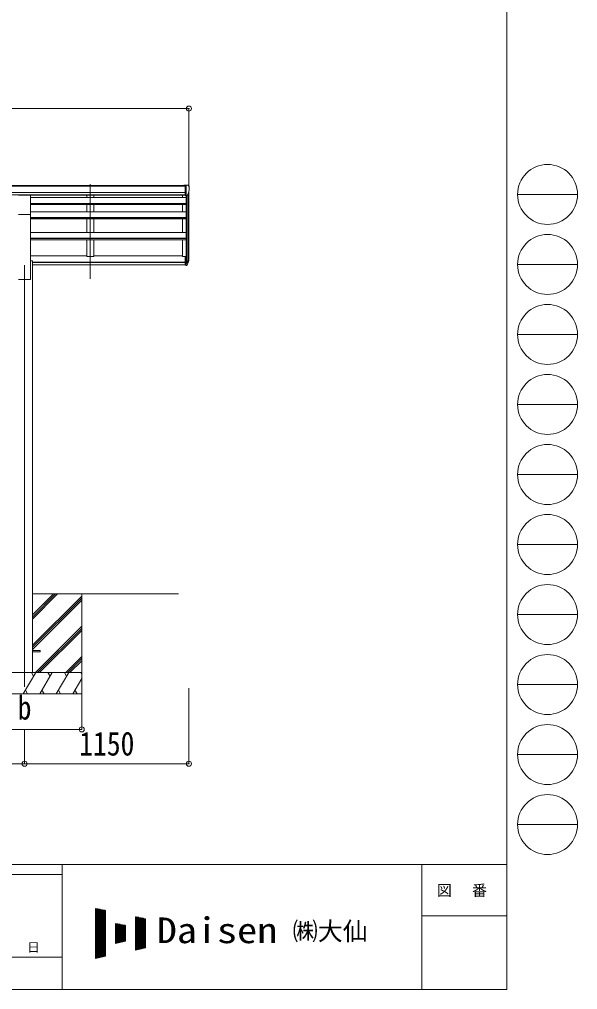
# Model space of a CAD drawing. Units: millimetres at full size, sheet at 1:35; details may follow other scales. Extents: x -9783 to 33754, y -10064 to 6752.
# Drawn here: x 5986 to 9892, y -6828 to -38 of the extents above; entities that cross this region are included whole.
import ezdxf
from ezdxf.enums import TextEntityAlignment as Align

# ---------------------------------------------------------------- set-up
doc = ezdxf.new("R2010")
doc.units = ezdxf.units.MM
doc.header["$LTSCALE"] = 35
doc.header["$PDMODE"] = 32
doc.header["$PDSIZE"] = 35
for name, color, linetype, lineweight in [('0-0_0', 7, 'Continuous', 9), ('0-1_本体', 4, 'Continuous', 9), ('0-2_部品', 7, 'Continuous', 9), ('0-8_PARTS2', 2, 'Continuous', 9), ('0-A_寸法', 6, 'Continuous', 9), ('F-0_240', 7, 'Continuous', 9)]:
    doc.layers.add(name, color=color, linetype=linetype, lineweight=lineweight)
doc.styles.add('ＭＳ ゴシック', font='')
doc.styles.get('ＭＳ ゴシック').set_extended_font_data('MS Gothic')

msp = doc.modelspace()

# ---------------------------------------------------------------- linework, layer by layer
at = {"layer": '0-0_0'}
for p, q in [((6077.2, -4058.87), (7098.2, -4058.87)), ((6077.2, -4234.7), (6253.04, -4058.87)), ((6077.2, -4220.56), (6238.89, -4058.87)), ((6077.2, -4206.42), (6224.75, -4058.87)), ((6077.2, -4418.55), (6422.2, -4073.55)), ((6422.2, -4058.87), (6422.2, -4758.87)), ((6077.2, -4432.69), (6422.2, -4087.69)), ((6077.2, -4446.83), (6422.2, -4101.83)), ((6099.01, -4608.87), (6422.2, -4285.68)), ((6113.15, -4608.87), (6422.2, -4299.82)), ((6127.3, -4608.87), (6422.2, -4313.97)), ((6311.15, -4608.87), (6422.2, -4497.81)), ((6325.29, -4608.87), (6422.2, -4511.95)), ((6339.43, -4608.87), (6422.2, -4526.1)), ((6422.2, -4608.87), (5622.2, -4608.87)), ((6013.36, -4758.87), (6099.96, -4608.87)), ((6084.96, -4634.85), (6069.96, -4608.87)), ((6128.83, -4758.87), (6215.43, -4608.87)), ((6200.43, -4634.85), (6185.43, -4608.87)), ((6244.3, -4758.87), (6330.9, -4608.87)), ((6300.9, -4608.87), (6315.9, -4634.85)), ((6416.37, -4608.87), (6422.2, -4618.97)), ((6359.77, -4758.87), (6422.2, -4650.73)), ((6028.36, -4732.89), (6043.36, -4758.87)), ((6143.83, -4732.89), (6158.83, -4758.87)), ((6259.3, -4732.89), (6274.3, -4758.87)), ((6374.77, -4732.89), (6389.77, -4758.87)), ((5622.2, -4758.87), (6422.2, -4758.87))]:
    msp.add_line(p, q, dxfattribs=at)
at = {"layer": '0-1_本体'}
for p, q in [((1798.7, -1200.45), (7135.7, -1200.45)), ((1798.7, -1205.8), (7145.7, -1205.8)), ((1798.7, -1249.32), (7145.7, -1249.32)), ((1798.7, -1266.99), (7145.7, -1266.99)), ((7145.7, -1269.31), (6064.7, -1269.41)), ((7152.2, -1285.22), (6064.7, -1285.22)), ((6457.2, -1269.37), (6457.2, -1285.22)), ((6507.2, -1269.37), (6507.2, -1285.22)), ((7127.2, -1269.31), (7127.2, -1285.22)), ((7152.2, -1270.83), (7152.2, -1697.43)), ((7158.2, -1271.35), (7158.2, -1741.87)), ((7167.92, -1256), (7167.92, -1723.86)), ((7172.2, -1699.6), (7172.2, -1237.2)), ((6064.7, -1326.92), (7152.2, -1326.92)), ((6064.7, -1328.61), (7152.2, -1328.61)), ((6064.7, -1333.02), (7152.2, -1333.02)), ((6457.2, -1333.02), (6457.2, -1384.01)), ((6507.2, -1333.02), (6507.2, -1384.01)), ((7127.2, -1333.02), (7127.2, -1384.01)), ((6064.7, -1384.01), (7152.2, -1384.01)), ((6064.7, -1858.86), (6064.7, -1403.23)), ((6064.7, -1424.66), (7152.2, -1424.66)), ((6064.7, -1426.34), (7152.2, -1426.34)), ((6064.7, -1433.07), (7152.2, -1433.07)), ((6457.2, -1433.07), (6457.2, -1529.74)), ((6507.2, -1433.07), (6507.2, -1529.74)), ((7127.2, -1433.07), (7127.2, -1529.74)), ((6064.7, -1529.74), (7152.2, -1529.74)), ((7152.2, -1569.21), (6064.7, -1569.21)), ((7152.2, -1570.88), (6064.7, -1570.88)), ((7152.2, -1579.93), (6064.7, -1579.93)), ((6457.2, -1579.93), (6457.2, -1698.26)), ((6507.2, -1579.93), (6507.2, -1698.26)), ((7127.2, -1579.93), (7127.2, -1698.26)), ((6064.7, -1693.05), (6457.2, -1693.05)), ((6507.2, -1693.05), (7127.2, -1693.05)), ((6064.7, -1728.86), (6077.2, -1728.86)), ((6077.2, -1728.86), (6077.2, -4608.86)), ((6077.2, -1737.35), (7145.7, -1737.35)), ((6077.2, -1738.73), (7145.7, -1738.73)), ((6077.2, -1755.91), (7145.7, -1755.91)), ((6457.2, -1698.26), (6507.2, -1698.26)), ((7145.7, -1698.26), (7127.2, -1698.26)), ((5979.7, -1858.86), (6064.7, -1858.86))]:
    msp.add_line(p, q, dxfattribs=at)
at = {"layer": '0-2_部品'}
for p, q in [((7145.7, -1198.84), (7135.7, -1198.93)), ((7135.7, -1200.45), (7135.7, -1198.93)), ((7145.7, -1270.83), (7145.7, -1198.84)), ((7164.2, -1198.84), (7145.7, -1198.84)), ((7152.2, -1271.83), (7152.2, -1198.84)), ((7164.2, -1198.84), (7166.54, -1198.99)), ((7167.29, -1199.41), (7171.36, -1205.22)), ((7174.2, -1208.21), (7174.2, -1208.84)), ((5979.7, -1269.08), (6064.7, -1269.08)), ((6064.7, -1403.23), (6064.7, -1269.08)), ((7145.7, -1270.83), (7152.2, -1270.83)), ((7152.2, -1271.83), (7157.41, -1271.51)), ((7159.83, -1270.01), (7169.1, -1253.95)), ((5979.7, -1403.23), (6064.7, -1403.23)), ((7145.7, -1697.43), (7145.7, -1758.49)), ((7145.7, -1697.43), (7152.2, -1697.43)), ((7152.2, -1697.43), (7152.2, -1759.31)), ((7145.7, -1735.74), (7152.2, -1735.74)), ((7145.7, -1741.14), (7152.2, -1741.14)), ((7145.7, -1758.49), (7152.2, -1758.49)), ((7152.2, -1742.14), (7157.34, -1742.14)), ((7152.2, -1744.14), (7157.05, -1744.14)), ((7152.2, -1759.31), (7157.05, -1759.31)), ((7158.64, -1741.39), (7168.39, -1722.98)), ((7169.81, -1723.47), (7159.65, -1742.64)), ((7167.23, -1740.32), (7159.65, -1757.81))]:
    msp.add_line(p, q, dxfattribs=at)
at = {"layer": '0-2_部品', "color": 4}
msp.add_line((6132, -4454.37), (6077.2, -4454.37), dxfattribs=at)
msp.add_lwpolyline([(6132, -4454.37), (6132, -4463.37), (6077.2, -4463.37)], dxfattribs=at)
at = {"layer": '0-2_部品'}
for centre, radius, start, end in [((7166.48, -1199.98), 1, 35, 86.5), ((6972.2, -1208.84), 202, 347.09739, 0), ((7171.2, -1208.21), 3, 0, 87), ((7157.23, -1268.51), 3, 273.5, 330), ((7084.26, -1697.02), 88.05, 342.78929, 2.77608), ((7083.54, -1701.3), 89.07, 345.58812, 5.50424), ((7157.05, -1741.14), 3, 270, 330), ((7157.05, -1756.31), 3, 270, 330), ((7157.34, -1740.64), 1.5, 270, 330), ((7038.99, -1704.25), 133.22, 344.28698, 356.72013)]:
    msp.add_arc(centre, radius, start, end, dxfattribs=at)
at = {"layer": '0-8_PARTS2'}
for p, q in [((6482.2, -1852.66), (6482.2, -1190.13)), ((6022.2, -1758.86), (6022.2, -4708.86))]:
    msp.add_line(p, q, dxfattribs=at)
at = {"layer": '0-A_寸法'}
for p, q in [((1772.2, -662.41), (7172.2, -662.41)), ((7172.2, -662.41), (7172.2, -1208.03)), ((6422.2, -5007.15), (6422.2, -4718.18)), ((7172.2, -5247.13), (7172.2, -4718.18)), ((5622.2, -5007.15), (6422.2, -5007.15)), ((6022.2, -5247.13), (6022.2, -5007.15)), ((2922.2, -5247.13), (6022.2, -5247.13)), ((6022.2, -5247.13), (7172.2, -5247.13))]:
    msp.add_line(p, q, dxfattribs=at)
for p in [(7172.2, -662.41), (6422.2, -5007.15), (6022.2, -5247.13), (7172.2, -5247.13)]:
    msp.add_point(p, dxfattribs=at)
at = {"layer": 'F-0_240', "color": 5}
for p, q in [((9396.97, 6751.9), (9396.97, -6828.1)), ((-9783.03, -5953.1), (9396.97, -5953.1)), ((6285.75, -5953.1), (6285.75, -6828.1)), ((8801.97, -5953.1), (8801.97, -6828.1)), ((-9783.03, -6023.1), (6285.75, -6023.1)), ((8801.97, -6311.85), (9396.97, -6311.85)), ((5305.75, -6600.6), (6285.75, -6600.6)), ((-9783.03, -6828.1), (9396.97, -6828.1))]:
    msp.add_line(p, q, dxfattribs=at)
at = {"layer": 'F-0_240', "color": 4}
for p, q in [((9471.77, -1263.1), (9891.77, -1263.1)), ((9471.77, -1753.1), (9891.77, -1753.1)), ((9471.77, -2243.1), (9891.77, -2243.1)), ((9471.77, -2733.1), (9891.77, -2733.1)), ((9471.77, -3223.1), (9891.77, -3223.1)), ((9471.77, -3713.1), (9891.77, -3713.1)), ((9471.77, -4203.1), (9891.77, -4203.1)), ((9471.77, -4693.1), (9891.77, -4693.1)), ((9471.77, -5183.1), (9891.77, -5183.1)), ((9471.77, -5673.1), (9891.77, -5673.1))]:
    msp.add_line(p, q, dxfattribs=at)
at = {"layer": 'F-0_240'}
for p, q in [((6519.04, -6259.47), (6589.04, -6274.05)), ((6519.04, -6259.47), (6519.04, -6609.47)), ((6519.04, -6262.76), (6534.85, -6262.76)), ((6519.04, -6266.26), (6551.65, -6266.26)), ((6519.04, -6269.76), (6568.45, -6269.76)), ((6519.04, -6273.26), (6585.25, -6273.26)), ((6519.04, -6276.76), (6589.04, -6276.76)), ((6519.04, -6280.26), (6589.04, -6280.26)), ((6519.04, -6283.76), (6589.04, -6283.76)), ((6519.04, -6287.26), (6589.04, -6287.26)), ((6519.04, -6290.76), (6589.04, -6290.76)), ((6519.04, -6294.26), (6589.04, -6294.26)), ((6519.04, -6297.76), (6589.04, -6297.76)), ((6519.04, -6301.26), (6589.04, -6301.26)), ((6519.04, -6304.76), (6589.04, -6304.76)), ((6519.04, -6308.26), (6589.04, -6308.26)), ((6519.04, -6311.76), (6589.04, -6311.76)), ((6521.12, -6609.03), (6521.12, -6259.9)), ((6524.62, -6608.3), (6524.62, -6260.63)), ((6528.12, -6607.58), (6528.12, -6261.36)), ((6531.62, -6606.85), (6531.62, -6262.09)), ((6535.12, -6606.12), (6535.12, -6262.81)), ((6538.62, -6605.39), (6538.62, -6263.54)), ((6542.12, -6604.66), (6542.12, -6264.27)), ((6545.62, -6603.93), (6545.62, -6265)), ((6549.12, -6603.2), (6549.12, -6265.73)), ((6552.62, -6602.47), (6552.62, -6266.46)), ((6556.12, -6601.74), (6556.12, -6267.19)), ((6559.62, -6601.01), (6559.62, -6267.92)), ((6563.12, -6600.28), (6563.12, -6268.65)), ((6566.62, -6599.55), (6566.62, -6269.38)), ((6570.12, -6598.83), (6570.12, -6270.11)), ((6573.62, -6598.1), (6573.62, -6270.84)), ((6577.12, -6597.37), (6577.12, -6271.56)), ((6580.62, -6596.64), (6580.62, -6272.29)), ((6584.12, -6595.91), (6584.12, -6273.02)), ((6587.62, -6595.18), (6587.62, -6273.75)), ((6589.04, -6274.05), (6589.04, -6594.88)), ((6519.04, -6315.26), (6589.04, -6315.26)), ((6519.04, -6318.76), (6589.04, -6318.76)), ((6519.04, -6322.26), (6589.04, -6322.26)), ((6519.04, -6325.76), (6589.04, -6325.76)), ((6519.04, -6329.26), (6589.04, -6329.26)), ((6519.04, -6332.76), (6589.04, -6332.76)), ((6519.04, -6336.26), (6589.04, -6336.26)), ((6519.04, -6339.76), (6589.04, -6339.76)), ((6519.04, -6343.26), (6589.04, -6343.26)), ((6519.04, -6346.76), (6589.04, -6346.76)), ((6519.04, -6350.26), (6589.04, -6350.26)), ((6519.04, -6353.76), (6589.04, -6353.76)), ((6519.04, -6357.26), (6589.04, -6357.26)), ((6519.04, -6360.76), (6589.04, -6360.76)), ((6519.04, -6364.26), (6589.04, -6364.26)), ((6519.04, -6367.76), (6589.04, -6367.76)), ((6519.04, -6371.26), (6589.04, -6371.26)), ((6519.04, -6374.76), (6589.04, -6374.76)), ((6519.04, -6378.26), (6589.04, -6378.26)), ((6519.04, -6381.76), (6589.04, -6381.76)), ((6659.04, -6364.47), (6729.04, -6379.05)), ((6659.04, -6364.47), (6659.04, -6504.47)), ((6659.04, -6367.76), (6674.85, -6367.76)), ((6659.04, -6371.26), (6691.65, -6371.26)), ((6659.04, -6374.76), (6708.45, -6374.76)), ((6659.04, -6378.26), (6725.25, -6378.26)), ((6659.04, -6381.76), (6729.04, -6381.76)), ((6661.12, -6504.03), (6661.12, -6364.9)), ((6664.62, -6503.3), (6664.62, -6365.63)), ((6668.12, -6502.58), (6668.12, -6366.36)), ((6671.62, -6501.85), (6671.62, -6367.09)), ((6675.12, -6501.12), (6675.12, -6367.81)), ((6678.62, -6500.39), (6678.62, -6368.54)), ((6682.12, -6499.66), (6682.12, -6369.27)), ((6685.62, -6498.93), (6685.62, -6370)), ((6689.12, -6498.2), (6689.12, -6370.73)), ((6692.62, -6497.47), (6692.62, -6371.46)), ((6696.12, -6496.74), (6696.12, -6372.19)), ((6699.62, -6496.01), (6699.62, -6372.92)), ((6703.12, -6495.28), (6703.12, -6373.65)), ((6706.62, -6494.55), (6706.62, -6374.38)), ((6710.12, -6493.83), (6710.12, -6375.11)), ((6713.62, -6493.1), (6713.62, -6375.84)), ((6717.12, -6492.37), (6717.12, -6376.56)), ((6720.62, -6491.64), (6720.62, -6377.29)), ((6724.12, -6490.91), (6724.12, -6378.02)), ((6727.62, -6490.18), (6727.62, -6378.75)), ((6729.04, -6379.05), (6729.04, -6489.88)), ((6799.04, -6317.8), (6869.04, -6332.38)), ((6799.04, -6317.8), (6799.04, -6551.13)), ((6799.04, -6318.76), (6803.65, -6318.76)), ((6799.04, -6322.26), (6820.45, -6322.26)), ((6799.04, -6325.76), (6837.25, -6325.76)), ((6799.04, -6329.26), (6854.05, -6329.26)), ((6799.04, -6332.76), (6869.04, -6332.76)), ((6799.04, -6336.26), (6869.04, -6336.26)), ((6799.04, -6339.76), (6869.04, -6339.76)), ((6799.04, -6343.26), (6869.04, -6343.26)), ((6799.04, -6346.76), (6869.04, -6346.76)), ((6799.04, -6350.26), (6869.04, -6350.26)), ((6799.04, -6353.76), (6869.04, -6353.76)), ((6799.04, -6357.26), (6869.04, -6357.26)), ((6799.04, -6360.76), (6869.04, -6360.76)), ((6799.04, -6364.26), (6869.04, -6364.26)), ((6799.04, -6367.76), (6869.04, -6367.76)), ((6799.04, -6371.26), (6869.04, -6371.26)), ((6799.04, -6374.76), (6869.04, -6374.76)), ((6799.04, -6378.26), (6869.04, -6378.26)), ((6799.04, -6381.76), (6869.04, -6381.76)), ((6801.12, -6550.7), (6801.12, -6318.23)), ((6804.62, -6549.97), (6804.62, -6318.96)), ((6808.12, -6549.24), (6808.12, -6319.69)), ((6811.62, -6548.51), (6811.62, -6320.42)), ((6815.12, -6547.78), (6815.12, -6321.15)), ((6818.62, -6547.05), (6818.62, -6321.88)), ((6822.12, -6546.33), (6822.12, -6322.61)), ((6825.62, -6545.6), (6825.62, -6323.34)), ((6829.12, -6544.87), (6829.12, -6324.06)), ((6832.62, -6544.14), (6832.62, -6324.79)), ((6836.12, -6543.41), (6836.12, -6325.52)), ((6839.62, -6542.68), (6839.62, -6326.25)), ((6843.12, -6541.95), (6843.12, -6326.98)), ((6846.62, -6541.22), (6846.62, -6327.71)), ((6850.12, -6540.49), (6850.12, -6328.44)), ((6853.62, -6539.76), (6853.62, -6329.17)), ((6857.12, -6539.03), (6857.12, -6329.9)), ((6860.62, -6538.3), (6860.62, -6330.63)), ((6864.12, -6537.58), (6864.12, -6331.36)), ((6867.62, -6536.85), (6867.62, -6332.09)), ((6869.04, -6332.38), (6869.04, -6536.55)), ((6519.04, -6385.26), (6589.04, -6385.26)), ((6519.04, -6388.76), (6589.04, -6388.76)), ((6519.04, -6392.26), (6589.04, -6392.26)), ((6519.04, -6395.76), (6589.04, -6395.76)), ((6519.04, -6399.26), (6589.04, -6399.26)), ((6519.04, -6402.76), (6589.04, -6402.76)), ((6519.04, -6406.26), (6589.04, -6406.26)), ((6519.04, -6409.76), (6589.04, -6409.76)), ((6519.04, -6413.26), (6589.04, -6413.26)), ((6519.04, -6416.76), (6589.04, -6416.76)), ((6519.04, -6420.26), (6589.04, -6420.26)), ((6519.04, -6423.76), (6589.04, -6423.76)), ((6519.04, -6427.26), (6589.04, -6427.26)), ((6519.04, -6430.76), (6589.04, -6430.76)), ((6519.04, -6434.26), (6589.04, -6434.26)), ((6519.04, -6437.76), (6589.04, -6437.76)), ((6519.04, -6441.26), (6589.04, -6441.26)), ((6519.04, -6444.76), (6589.04, -6444.76)), ((6519.04, -6448.26), (6589.04, -6448.26)), ((6659.04, -6385.26), (6729.04, -6385.26)), ((6659.04, -6388.76), (6729.04, -6388.76)), ((6659.04, -6392.26), (6729.04, -6392.26)), ((6659.04, -6395.76), (6729.04, -6395.76)), ((6659.04, -6399.26), (6729.04, -6399.26)), ((6659.04, -6402.76), (6729.04, -6402.76)), ((6659.04, -6406.26), (6729.04, -6406.26)), ((6659.04, -6409.76), (6729.04, -6409.76)), ((6659.04, -6413.26), (6729.04, -6413.26)), ((6659.04, -6416.76), (6729.04, -6416.76)), ((6659.04, -6420.26), (6729.04, -6420.26)), ((6659.04, -6423.76), (6729.04, -6423.76)), ((6659.04, -6427.26), (6729.04, -6427.26)), ((6659.04, -6430.76), (6729.04, -6430.76)), ((6659.04, -6434.26), (6729.04, -6434.26)), ((6659.04, -6437.76), (6729.04, -6437.76)), ((6659.04, -6441.26), (6729.04, -6441.26)), ((6659.04, -6444.76), (6729.04, -6444.76)), ((6659.04, -6448.26), (6729.04, -6448.26)), ((6799.04, -6385.26), (6869.04, -6385.26)), ((6799.04, -6388.76), (6869.04, -6388.76)), ((6799.04, -6392.26), (6869.04, -6392.26)), ((6799.04, -6395.76), (6869.04, -6395.76)), ((6799.04, -6399.26), (6869.04, -6399.26)), ((6799.04, -6402.76), (6869.04, -6402.76)), ((6799.04, -6406.26), (6869.04, -6406.26)), ((6799.04, -6409.76), (6869.04, -6409.76)), ((6799.04, -6413.26), (6869.04, -6413.26)), ((6799.04, -6416.76), (6869.04, -6416.76)), ((6799.04, -6420.26), (6869.04, -6420.26)), ((6799.04, -6423.76), (6869.04, -6423.76)), ((6799.04, -6427.26), (6869.04, -6427.26)), ((6799.04, -6430.76), (6869.04, -6430.76)), ((6799.04, -6434.26), (6869.04, -6434.26)), ((6799.04, -6437.76), (6869.04, -6437.76)), ((6799.04, -6441.26), (6869.04, -6441.26)), ((6799.04, -6444.76), (6869.04, -6444.76)), ((6799.04, -6448.26), (6869.04, -6448.26)), ((6519.04, -6451.76), (6589.04, -6451.76)), ((6519.04, -6455.26), (6589.04, -6455.26)), ((6519.04, -6458.76), (6589.04, -6458.76)), ((6519.04, -6462.26), (6589.04, -6462.26)), ((6519.04, -6465.76), (6589.04, -6465.76)), ((6519.04, -6469.26), (6589.04, -6469.26)), ((6519.04, -6472.76), (6589.04, -6472.76)), ((6519.04, -6476.26), (6589.04, -6476.26)), ((6519.04, -6479.76), (6589.04, -6479.76)), ((6519.04, -6483.26), (6589.04, -6483.26)), ((6519.04, -6486.76), (6589.04, -6486.76)), ((6519.04, -6490.26), (6589.04, -6490.26)), ((6519.04, -6493.76), (6589.04, -6493.76)), ((6519.04, -6497.26), (6589.04, -6497.26)), ((6519.04, -6500.76), (6589.04, -6500.76)), ((6519.04, -6504.26), (6589.04, -6504.26)), ((6519.04, -6507.76), (6589.04, -6507.76)), ((6519.04, -6511.26), (6589.04, -6511.26)), ((6519.04, -6514.76), (6589.04, -6514.76)), ((6519.04, -6518.26), (6589.04, -6518.26)), ((6659.04, -6451.76), (6729.04, -6451.76)), ((6659.04, -6455.26), (6729.04, -6455.26)), ((6659.04, -6458.76), (6729.04, -6458.76)), ((6659.04, -6462.26), (6729.04, -6462.26)), ((6659.04, -6465.76), (6729.04, -6465.76)), ((6659.04, -6469.26), (6729.04, -6469.26)), ((6659.04, -6472.76), (6729.04, -6472.76)), ((6659.04, -6476.26), (6729.04, -6476.26)), ((6659.04, -6479.76), (6729.04, -6479.76)), ((6659.04, -6483.26), (6729.04, -6483.26)), ((6659.04, -6486.76), (6729.04, -6486.76)), ((6659.04, -6504.47), (6729.04, -6489.88)), ((6659.04, -6490.26), (6727.23, -6490.26)), ((6659.04, -6493.76), (6710.43, -6493.76)), ((6659.04, -6497.26), (6693.63, -6497.26)), ((6659.04, -6500.76), (6676.83, -6500.76)), ((6659.04, -6504.26), (6660.03, -6504.26)), ((6799.04, -6451.76), (6869.04, -6451.76)), ((6799.04, -6455.26), (6869.04, -6455.26)), ((6799.04, -6458.76), (6869.04, -6458.76)), ((6799.04, -6462.26), (6869.04, -6462.26)), ((6799.04, -6465.76), (6869.04, -6465.76)), ((6799.04, -6469.26), (6869.04, -6469.26)), ((6799.04, -6472.76), (6869.04, -6472.76)), ((6799.04, -6476.26), (6869.04, -6476.26)), ((6799.04, -6479.76), (6869.04, -6479.76)), ((6799.04, -6483.26), (6869.04, -6483.26)), ((6799.04, -6486.76), (6869.04, -6486.76)), ((6799.04, -6490.26), (6869.04, -6490.26)), ((6799.04, -6493.76), (6869.04, -6493.76)), ((6799.04, -6497.26), (6869.04, -6497.26)), ((6799.04, -6500.76), (6869.04, -6500.76)), ((6799.04, -6504.26), (6869.04, -6504.26)), ((6799.04, -6507.76), (6869.04, -6507.76)), ((6799.04, -6511.26), (6869.04, -6511.26)), ((6799.04, -6514.76), (6869.04, -6514.76)), ((6799.04, -6518.26), (6869.04, -6518.26)), ((6519.04, -6521.76), (6589.04, -6521.76)), ((6519.04, -6525.26), (6589.04, -6525.26)), ((6519.04, -6528.76), (6589.04, -6528.76)), ((6519.04, -6532.26), (6589.04, -6532.26)), ((6519.04, -6535.76), (6589.04, -6535.76)), ((6519.04, -6539.26), (6589.04, -6539.26)), ((6519.04, -6542.76), (6589.04, -6542.76)), ((6519.04, -6546.26), (6589.04, -6546.26)), ((6519.04, -6549.76), (6589.04, -6549.76)), ((6519.04, -6553.26), (6589.04, -6553.26)), ((6519.04, -6556.76), (6589.04, -6556.76)), ((6519.04, -6560.26), (6589.04, -6560.26)), ((6519.04, -6563.76), (6589.04, -6563.76)), ((6519.04, -6567.26), (6589.04, -6567.26)), ((6519.04, -6570.76), (6589.04, -6570.76)), ((6519.04, -6574.26), (6589.04, -6574.26)), ((6519.04, -6577.76), (6589.04, -6577.76)), ((6519.04, -6581.26), (6589.04, -6581.26)), ((6519.04, -6584.76), (6589.04, -6584.76)), ((6799.04, -6521.76), (6869.04, -6521.76)), ((6799.04, -6525.26), (6869.04, -6525.26)), ((6799.04, -6528.76), (6869.04, -6528.76)), ((6799.04, -6532.26), (6869.04, -6532.26)), ((6799.04, -6535.76), (6869.04, -6535.76)), ((6869.04, -6536.55), (6799.04, -6551.13)), ((6799.04, -6539.26), (6856.03, -6539.26)), ((6799.04, -6542.76), (6839.23, -6542.76)), ((6799.04, -6546.26), (6822.43, -6546.26)), ((6799.04, -6549.76), (6805.63, -6549.76)), ((6519.04, -6588.26), (6589.04, -6588.26)), ((6519.04, -6591.76), (6589.04, -6591.76)), ((6589.04, -6594.88), (6519.04, -6609.47)), ((6519.04, -6595.26), (6587.23, -6595.26)), ((6519.04, -6598.76), (6570.43, -6598.76)), ((6519.04, -6602.26), (6553.63, -6602.26)), ((6519.04, -6605.76), (6536.83, -6605.76)), ((6519.04, -6609.26), (6520.03, -6609.26))]:
    msp.add_line(p, q, dxfattribs=at)
at = {"layer": 'F-0_240', "color": 4}
for centre in [(9681.77, -1263.1), (9681.77, -1753.1), (9681.77, -2243.1), (9681.77, -2733.1), (9681.77, -3223.1), (9681.77, -3713.1), (9681.77, -4203.1), (9681.77, -4693.1), (9681.77, -5183.1), (9681.77, -5673.1)]:
    msp.add_circle(centre, 210, dxfattribs=at)

# ---------------------------------------------------------------- texts
at = {"layer": '0-A_寸法', "color": 7, "style": 'ＭＳ ゴシック', "width": 0.85}
for s, p in [('b', (5974.08, -4987.94)), ('1150', (6404.7, -5240.13))]:
    msp.add_text(s, height=166.8, dxfattribs=at).set_placement(p, align=Align.BOTTOM_LEFT)
at = {"layer": 'F-0_240', "style": 'ＭＳ ゴシック', "width": 1.15}
msp.add_text('Daisen', height=179.6, dxfattribs=at).set_placement((6947.05, -6556.97), align=Align.BOTTOM_LEFT)
at = {"layer": 'F-0_240', "style": 'ＭＳ ゴシック'}
for s, height, p in [('㈱大仙\u3000', 128.3, (7898.35, -6521.97)), ('年\u3000\u3000月\u3000\u3000日', 64.15, (5515.76, -6583.1))]:
    msp.add_text(s, height=height, dxfattribs=at).set_placement(p, align=Align.BOTTOM_LEFT)
at = {"layer": 'F-0_240', "insert": (8906.97, -6180.6), "char_height": 76.98, "attachment_point": 7, "style": 'ＭＳ ゴシック'}
msp.add_mtext('\\T1.17;図\u3000番', dxfattribs=at)

doc.saveas('drawing.dxf')
